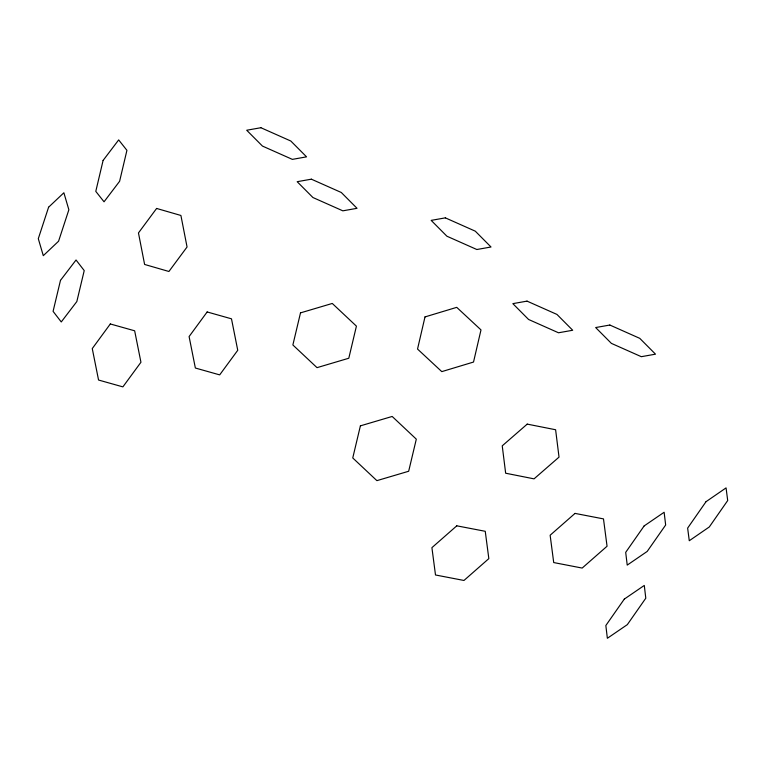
<?xml version="1.0" encoding="UTF-8"?>
<svg xmlns="http://www.w3.org/2000/svg" width="766" height="766" viewBox="0 0 766 766"><rect width="100%" height="100%" fill="white"/><g stroke="black" fill="none" stroke-linecap="round" stroke-linejoin="round"><path stroke-width="1.15" d="M424.996 316.923L417.537 349.057L441.791 371.625L473.522 362.05L480.991 329.907L456.728 307.348L424.996 316.923M103.104 160.429L95.788 191.376L104.042 201.803L119.611 181.283L126.926 150.337L118.673 139.91L103.104 160.429M60.476 280.375L53.084 311.35L61.261 321.95L76.83 301.555L84.222 270.58L76.045 259.99L60.476 280.375M300.502 312.873L292.871 344.968L317.019 367.651L348.798 358.239L356.42 326.134L332.272 303.451L300.502 312.873M360.393 425.858L352.753 457.953L376.891 480.646L408.671 471.253L416.311 439.157L392.173 416.455L360.393 425.858M48.593 207.213L38.3 238.676L43.289 255.672L58.57 241.223L68.863 209.769L63.875 192.764L48.593 207.213M644.149 525.926L625.698 552.353L627.22 565.107L647.193 551.434L665.654 525.007L664.132 512.263L644.149 525.926M706.032 501.682L687.638 528.1L689.276 540.739L709.306 526.951L727.7 500.533L726.063 487.894L706.032 501.682M624.3 599.098L605.839 625.516L607.361 638.279L627.335 624.625L645.795 598.208L644.283 585.435L624.3 599.098M110.314 323.961L92.265 348.578L98.555 380.032L122.886 386.878L140.944 362.261L134.653 330.797L110.314 323.961M207.155 311.954L189.097 336.561L195.359 368.025L219.689 374.88L237.747 350.282L231.485 318.819L207.155 311.954M156.609 208.448L138.464 232.941L144.611 264.452L168.913 271.48L187.057 246.987L180.91 215.466L156.609 208.448M456.785 525.821L431.909 547.661L435.5 574.979L463.966 580.465L488.832 558.625L485.251 531.298L456.785 525.821M575.027 513.402L550.141 535.233L553.713 562.56L582.17 568.066L607.055 546.235L603.484 518.898L575.027 513.402M527.219 424.115L502.237 445.841L505.656 473.216L534.055 478.855L559.027 457.12L555.609 429.745L527.219 424.115M260.89 127.721L246.7 130.239L262.441 146.067L292.363 159.376L306.553 156.848L290.812 141.021L260.89 127.721M311.369 179.177L297.179 181.695L312.921 197.523L342.842 210.832L357.033 208.314L341.291 192.486L311.369 179.177M445.352 217.86L431.172 220.378L446.913 236.215L476.835 249.515L491.016 246.997L475.284 231.169L445.352 217.86M527.027 301.124L512.847 303.642L528.588 319.479L558.51 332.779L572.7 330.261L556.959 314.433L527.027 301.124M609.841 325.033L595.661 327.551L611.392 343.379L641.324 356.688L655.505 354.17L639.763 338.342L609.841 325.033"/></g></svg>
